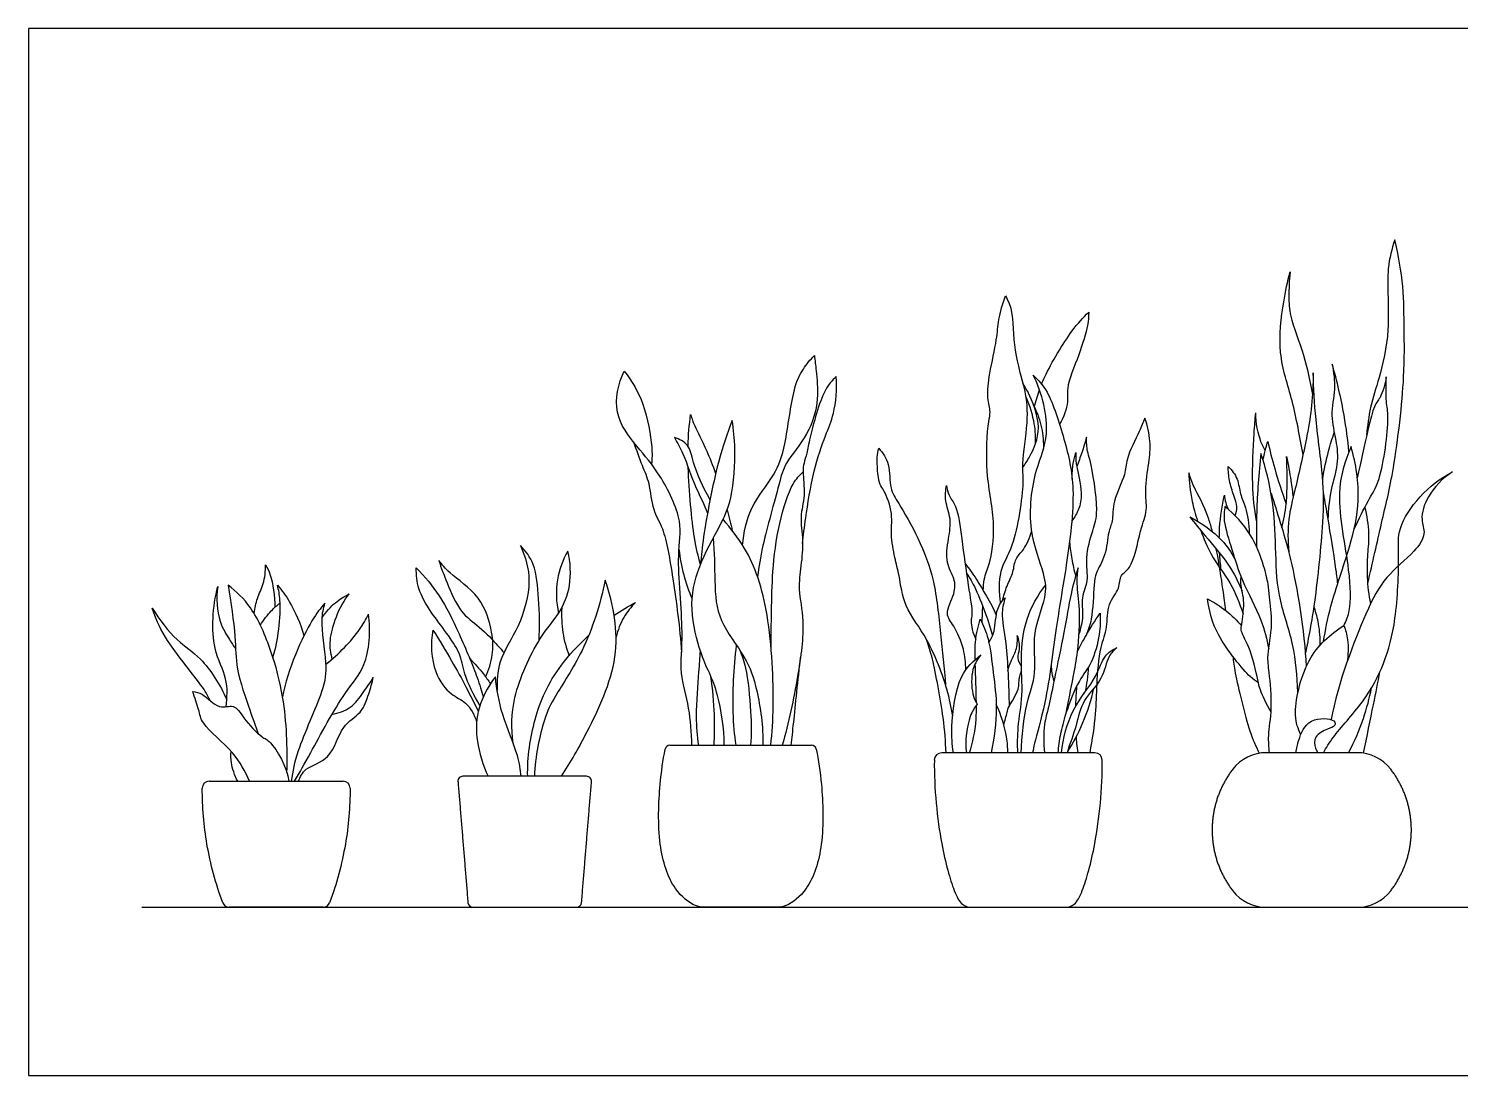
# Model space of a CAD drawing. Header units: millimetres. Extents: x 0.2 to 27.9, y 0.2 to 5.6.
# Drawn here: x 16.639 to 19.349, y 2.713 to 4.694 of the extents above; entities that cross this region are included whole.
import ezdxf

# ---------------------------------------------------------------- set-up
doc = ezdxf.new("R2010")
doc.units = ezdxf.units.MM
for name, color, linetype, true_color in [('AG-DIAGRAM', 7, 'Continuous', 0xfecc66), ('AG-PLANTS', 7, 'Continuous', 0x66ccff), ('X-VPRT', 6, 'Continuous', 0xff00ff)]:
    doc.layers.add(name, color=color, linetype=linetype, true_color=true_color)

msp = doc.modelspace()

# ---------------------------------------------------------------- linework, layer by layer
at = {"layer": 'AG-DIAGRAM'}
msp.add_line((16.8529, 3.0313), (20.1337, 3.0313), dxfattribs=at)
at = {"layer": 'AG-PLANTS'}
for centre, radius, start, end in [((17.8526, 3.3289), 0.00902, 90, 168.5897), ((18.1208, 3.3289), 0.00902, 11.4103, 90), ((18.367, 3.3097), 0.014, 90, 179.2522), ((18.6569, 3.3097), 0.014, 0.7478, 90), ((18.9816, 3.2436), 0.0803, 90, 142.4563), ((19.1534, 3.2436), 0.0803, 37.5437, 90), ((16.9804, 3.2567), 0.0131, 90, 179.9851), ((17.234, 3.2567), 0.0131, 0.0149, 90), ((17.4608, 3.2698), 0.00949, 90, 184.6859), ((17.6946, 3.2698), 0.00949, 355.3141, 90), ((18.9816, 3.1115), 0.0803, 217.5437, 270), ((19.1534, 3.1115), 0.0803, 270, 322.4563), ((17.0184, 3.0444), 0.0131, 200.2235, 270), ((17.1961, 3.0444), 0.0131, 270, 339.7765), ((17.4796, 3.0408), 0.00949, 184.6859, 270), ((17.6758, 3.0408), 0.00949, 270, 355.3141)]:
    msp.add_arc(centre, radius, start, end, dxfattribs=at)
for points, knots in [([(19.2245, 4.2945), (19.2193, 4.2766), (19.207, 4.2399), (19.2177, 4.1235), (19.1964, 4.0356), (19.1775, 3.9788), (19.1729, 3.9425), (19.1714, 3.9248)], [0, 0, 0, 0, 0.428812, 1.043072, 1.593765, 2.031834, 2.449937, 2.449937, 2.449937, 2.449937]), ([(19.1738, 3.6452), (19.1827, 3.6828), (19.1997, 3.7612), (19.2248, 3.8607), (19.2444, 4.0346), (19.2422, 4.1235), (19.2422, 4.2068), (19.2317, 4.2655), (19.2245, 4.2945)], [0, 0, 0, 0, 0.616659, 1.211095, 1.963192, 2.509891, 3.02308, 3.565349, 3.565349, 3.565349, 3.565349]), ([(19.051, 3.8882), (19.0447, 3.9221), (19.0333, 3.9905), (19.0012, 4.078), (19.0133, 4.1768), (19.0215, 4.215), (19.0267, 4.2338)], [0, 0, 0, 0, 0.58262, 1.138221, 1.69839, 2.136637, 2.136637, 2.136637, 2.136637]), ([(19.0267, 4.2338), (19.0247, 4.2185), (19.024, 4.1864), (19.025, 4.1494), (19.0549, 4.0749), (19.0642, 4.0271), (19.0689, 4.0021)], [0, 0, 0, 0, 0.390349, 0.739796, 1.244136, 1.744922, 1.744922, 1.744922, 1.744922]), ([(18.4456, 3.6311), (18.4461, 3.6384), (18.4481, 3.6608), (18.4592, 3.6799), (18.4711, 3.7606), (18.4482, 3.8491), (18.4541, 3.9488), (18.4605, 3.9679), (18.452, 3.9977), (18.4571, 4.0423), (18.472, 4.1056), (18.4736, 4.1429), (18.4825, 4.1739), (18.4878, 4.1885)], [0.579766, 0.579766, 0.579766, 0.579766, 0.733137, 1.070215, 1.586255, 2.188734, 2.772251, 3.033078, 3.346581, 3.755378, 4.237475, 4.608831, 5.018108, 5.018108, 5.018108, 5.018108]), ([(18.4878, 4.1885), (18.4921, 4.1797), (18.503, 4.1612), (18.5017, 4.0827), (18.5264, 4.0108), (18.5312, 3.9508), (18.5168, 3.8695), (18.5243, 3.8373), (18.5058, 3.7119), (18.4738, 3.6711), (18.4748, 3.6262), (18.4784, 3.6065)], [0, 0, 0, 0, 0.325852, 0.848281, 1.374517, 1.848016, 2.373159, 2.738635, 3.394666, 3.837536, 4.302581, 4.302581, 4.302581, 4.302581]), ([(18.5561, 4.0215), (18.5579, 4.0258), (18.5712, 4.0564), (18.6122, 4.124), (18.6341, 4.1465), (18.6454, 4.158)], [0.362626, 0.362626, 0.362626, 0.362626, 0.465921, 1.067776, 1.484537, 1.484537, 1.484537, 1.484537]), ([(18.6454, 4.158), (18.6451, 4.1496), (18.6443, 4.1314), (18.6278, 4.0769), (18.6011, 4.0144), (18.6086, 3.9884), (18.5978, 3.9586), (18.5901, 3.9459)], [0, 0, 0, 0, 0.301913, 0.759771, 1.248688, 1.554242, 1.954124, 1.954124, 1.954124, 1.954124]), ([(17.99, 3.7169), (17.9924, 3.7407), (18.0016, 3.7885), (18.0527, 3.8496), (18.0728, 3.906), (18.084, 4.011), (18.1032, 4.0494), (18.1181, 4.0679), (18.126, 4.0755)], [0, 0, 0, 0, 0.528333, 1.069891, 1.563057, 2.1974, 2.605874, 2.963341, 2.963341, 2.963341, 2.963341]), ([(18.126, 4.0755), (18.1273, 4.0659), (18.1293, 4.0459), (18.1352, 3.9915), (18.1168, 3.9258), (18.0689, 3.8722), (18.0595, 3.8315), (18.026, 3.7135), (18.0212, 3.677), (18.0183, 3.6574)], [0, 0, 0, 0, 0.33671, 0.790226, 1.30931, 1.820106, 2.233571, 2.911566, 3.392544, 3.392544, 3.392544, 3.392544]), ([(17.8941, 3.3379), (17.8933, 3.3614), (17.8909, 3.4084), (17.8693, 3.4767), (17.8804, 3.5512), (17.8633, 3.6982), (17.8795, 3.7603), (17.8352, 3.8515), (17.7908, 3.9021), (17.7414, 3.9657), (17.7547, 4.0224), (17.766, 4.046)], [0, 0, 0, 0, 0.524058, 1.036657, 1.586705, 2.335572, 2.840904, 3.441997, 3.968244, 4.504798, 5.05778, 5.05778, 5.05778, 5.05778]), ([(17.766, 4.046), (17.7806, 4.027), (17.8055, 3.9878), (17.82, 3.9033), (17.8186, 3.8808), (17.8179, 3.8697)], [0, 0, 0, 0, 0.528729, 1.093354, 1.453661, 1.453661, 1.453661, 1.453661]), ([(18.5174, 3.3237), (18.5188, 3.355), (18.5247, 3.4179), (18.549, 3.4738), (18.5359, 3.5505), (18.5669, 3.6168), (18.5626, 3.6651), (18.5274, 3.746), (18.5418, 3.8611), (18.5754, 3.9246), (18.5577, 4.0051), (18.5401, 4.0386)], [0, 0, 0, 0, 0.581356, 1.046097, 1.564168, 2.0657, 2.470282, 3.027974, 3.663588, 4.17127, 4.81079, 4.81079, 4.81079, 4.81079]), ([(18.5401, 4.0386), (18.55, 4.0287), (18.5713, 4.0081), (18.6007, 3.9131), (18.6226, 3.8232), (18.6034, 3.6761), (18.5836, 3.5664), (18.5669, 3.4243), (18.5424, 3.344), (18.5403, 3.3298), (18.5392, 3.3237)], [0, 0, 0, 0, 0.388446, 0.970174, 1.56125, 2.277572, 2.927469, 3.652636, 4.186966, 4.446283, 4.446283, 4.446283, 4.446283]), ([(19.0703, 4.043), (19.0703, 4.0223), (19.0678, 3.9792), (19.0595, 3.9251), (19.0367, 3.8231), (19.022, 3.7678), (19.022, 3.7245), (19.024, 3.704)], [0, 0, 0, 0, 0.4511, 0.884738, 1.464924, 1.907973, 2.357541, 2.357541, 2.357541, 2.357541]), ([(19.0556, 3.5102), (19.0625, 3.5428), (19.0747, 3.6057), (19.0903, 3.7612), (19.0904, 3.8439), (19.0737, 3.9555), (19.0714, 4.0134), (19.0703, 4.043)], [0, 0, 0, 0, 0.572385, 1.278006, 1.812547, 2.408896, 2.948739, 2.948739, 2.948739, 2.948739]), ([(19.1062, 4.0595), (19.109, 4.0439), (19.1137, 4.0121), (19.1015, 3.9623), (19.1145, 3.9154), (19.1185, 3.8692), (19.1022, 3.8213), (19.099, 3.7843), (19.0979, 3.7657)], [0, 0, 0, 0, 0.395275, 0.800379, 1.196343, 1.581869, 1.986118, 2.414396, 2.414396, 2.414396, 2.414396]), ([(19.1379, 3.8934), (19.1358, 3.9166), (19.13, 3.9629), (19.1155, 4.0277), (19.1062, 4.0595)], [0, 0, 0, 0, 0.479053, 1.050146, 1.050146, 1.050146, 1.050146]), ([(18.1674, 4.0358), (18.1596, 4.0276), (18.1422, 4.0132), (18.1171, 3.921), (18.1125, 3.8926), (18.1059, 3.8714), (18.1034, 3.8555), (18.1097, 3.8093), (18.0974, 3.7706), (18.106, 3.7262), (18.1008, 3.6773), (18.0944, 3.6315), (18.1092, 3.5701), (18.0951, 3.4654), (18.0777, 3.3806), (18.065, 3.3379)], [0, 0, 0, 0, 0.363663, 0.962866, 1.311181, 1.586395, 1.836662, 2.253846, 2.654549, 3.067224, 3.503211, 3.921894, 4.406252, 5.044178, 5.765166, 5.765166, 5.765166, 5.765166]), ([(18.1038, 3.7198), (18.1054, 3.7361), (18.1093, 3.7688), (18.1233, 3.8573), (18.1461, 3.9238), (18.165, 3.9651), (18.1692, 4.0127), (18.1674, 4.0358)], [0, 0, 0, 0, 0.437207, 1.027525, 1.550731, 1.969071, 2.489214, 2.489214, 2.489214, 2.489214]), ([(18.5198, 3.8629), (18.5251, 3.8698), (18.5347, 3.8849), (18.5603, 3.939), (18.532, 4.0049), (18.5246, 4.0168), (18.5208, 4.0226)], [0, 0, 0, 0, 0.305792, 0.759153, 1.252031, 1.526012, 1.526012, 1.526012, 1.526012]), ([(19.148, 3.7479), (19.1568, 3.7653), (19.1737, 3.8032), (19.1999, 3.8376), (19.2154, 3.9588), (19.2076, 3.9864), (19.2081, 4.0196), (19.2087, 4.035)], [0, 0, 0, 0, 0.438004, 0.831844, 1.447906, 1.771188, 2.160123, 2.160123, 2.160123, 2.160123]), ([(19.2087, 4.035), (19.2067, 4.0217), (19.198, 3.9938), (19.1828, 3.9813), (19.1634, 3.8858), (19.157, 3.8596), (19.1537, 3.8444)], [0, 0, 0, 0, 0.363866, 0.624268, 1.17244, 1.56319, 1.56319, 1.56319, 1.56319]), ([(18.5261, 3.9976), (18.5336, 3.9814), (18.5437, 3.9468), (18.5444, 3.9195), (18.5436, 3.9061)], [0, 0, 0, 0, 0.438362, 0.8198021, 0.8198021, 0.8198021, 0.8198021]), ([(17.8917, 3.9637), (17.8941, 3.9565), (17.8994, 3.94), (17.9174, 3.9086), (17.9335, 3.8679), (17.9391, 3.8521)], [0, 0, 0, 0, 0.297443, 0.751262, 1.001768, 1.001768, 1.001768, 1.001768]), ([(18.5424, 3.9779), (18.5486, 3.9656), (18.558, 3.9393), (18.56, 3.9112), (18.5593, 3.8973)], [0, 0, 0, 0, 0.3855095, 0.7729718, 0.7729718, 0.7729718, 0.7729718]), ([(18.7516, 3.9571), (18.748, 3.9487), (18.7419, 3.9324), (18.7145, 3.8795), (18.7167, 3.8503), (18.6898, 3.8014), (18.692, 3.7622), (18.6812, 3.741), (18.6792, 3.6971), (18.6576, 3.6642), (18.6551, 3.6416), (18.6524, 3.5749), (18.6442, 3.5558), (18.6402, 3.5456)], [0, 0, 0, 0, 0.314237, 0.764441, 1.095314, 1.533024, 1.902534, 2.189382, 2.583077, 2.949173, 3.240831, 3.721476, 4.065148, 4.065148, 4.065148, 4.065148]), ([(18.6478, 3.3237), (18.6525, 3.348), (18.6597, 3.3981), (18.6602, 3.4514), (18.6661, 3.5237), (18.6818, 3.5598), (18.6795, 3.6062), (18.7051, 3.6329), (18.7037, 3.6621), (18.7289, 3.6717), (18.742, 3.7454), (18.7575, 3.7819), (18.7506, 3.8215), (18.7598, 3.8722), (18.7634, 3.913), (18.7567, 3.9431), (18.7516, 3.9571)], [0, 0, 0, 0, 0.517191, 0.965916, 1.467609, 1.847952, 2.241815, 2.59742, 2.893358, 3.173398, 3.68007, 4.065754, 4.434779, 4.863722, 5.250129, 5.650884, 5.650884, 5.650884, 5.650884]), ([(18.9628, 3.7625), (18.9592, 3.7858), (18.9533, 3.8302), (18.9582, 3.9275), (18.9602, 3.954), (18.9614, 3.9674)], [0, 0, 0, 0, 0.482234, 1.03817, 1.40205, 1.40205, 1.40205, 1.40205]), ([(18.9796, 3.8957), (18.9765, 3.9011), (18.9699, 3.9119), (18.9611, 3.9488), (18.9614, 3.9674)], [0, 0, 0, 0, 0.247825, 0.6756644, 0.6756644, 0.6756644, 0.6756644]), ([(17.9272, 3.4753), (17.9209, 3.488), (17.9092, 3.5144), (17.8878, 3.5971), (17.9043, 3.6766), (17.9467, 3.7514), (17.9721, 3.8039), (17.9773, 3.8998), (17.9733, 3.9348), (17.9705, 3.9527)], [0, 0, 0, 0, 0.407502, 0.97193, 1.538647, 2.106616, 2.590106, 3.188382, 3.648056, 3.648056, 3.648056, 3.648056]), ([(17.9705, 3.9527), (17.9606, 3.9267), (17.9423, 3.8782), (17.9147, 3.7318), (17.912, 3.6978), (17.9105, 3.6802)], [0, 0, 0, 0, 0.569783, 1.31619, 1.770004, 1.770004, 1.770004, 1.770004]), ([(17.7836, 3.9121), (17.789, 3.8975), (17.7992, 3.8674), (17.8147, 3.8348), (17.8185, 3.7822), (17.8431, 3.7475), (17.8592, 3.6482), (17.8715, 3.5604), (17.8745, 3.5137)], [0, 0, 0, 0, 0.426795, 0.806008, 1.243791, 1.642685, 2.254675, 2.993505, 2.993505, 2.993505, 2.993505]), ([(17.861, 3.9202), (17.8668, 3.9101), (17.879, 3.8898), (17.899, 3.8274), (17.9176, 3.794), (17.9238, 3.7772)], [0, 0, 0, 0, 0.368885, 0.887883, 1.278774, 1.278774, 1.278774, 1.278774]), ([(17.9286, 3.8026), (17.9145, 3.8269), (17.8948, 3.8728), (17.8909, 3.9073), (17.8702, 3.9176), (17.861, 3.9202)], [2.789662, 2.789662, 2.789662, 2.789662, 3.292334, 3.658846, 3.993652, 3.993652, 3.993652, 3.993652]), ([(18.6411, 3.9212), (18.6384, 3.9112), (18.6325, 3.8915), (18.6261, 3.8743), (18.6227, 3.8658)], [0, 0, 0, 0, 0.3331939, 0.6474734, 0.6474734, 0.6474734, 0.6474734]), ([(18.6269, 3.5476), (18.6306, 3.5591), (18.6368, 3.5828), (18.6303, 3.6175), (18.6467, 3.6498), (18.6376, 3.6929), (18.6532, 3.7462), (18.6657, 3.7804), (18.6491, 3.8779), (18.6426, 3.8929), (18.6409, 3.9123), (18.6411, 3.9212)], [0, 0, 0, 0, 0.360986, 0.7101, 1.058053, 1.452517, 1.885897, 2.268616, 2.848996, 3.107556, 3.416037, 3.416037, 3.416037, 3.416037]), ([(18.9751, 3.8784), (18.977, 3.8858), (18.9808, 3.9006), (18.9831, 3.9089), (18.9843, 3.913)], [0, 0, 0, 0, 0.2745406, 0.4802793, 0.4802793, 0.4802793, 0.4802793]), ([(18.9843, 3.913), (18.9882, 3.8958), (18.9968, 3.8614), (19.0111, 3.8167), (19.0192, 3.7947)], [0, 0, 0, 0, 0.4175152, 0.8977001, 0.8977001, 0.8977001, 0.8977001]), ([(19.0882, 3.8418), (19.091, 3.8595), (19.0986, 3.8945), (19.1061, 3.9181), (19.1102, 3.9298)], [0, 0, 0, 0, 0.4195338, 0.7685341, 0.7685341, 0.7685341, 0.7685341]), ([(19.0897, 3.5343), (19.0937, 3.5568), (19.1014, 3.6016), (19.1413, 3.7152), (19.1609, 3.8), (19.1517, 3.8708), (19.1419, 3.9035)], [0, 0, 0, 0, 0.474486, 1.095753, 1.638496, 2.218104, 2.218104, 2.218104, 2.218104]), ([(19.1419, 3.9035), (19.1307, 3.8749), (19.1086, 3.8155), (19.1403, 3.6738), (19.1415, 3.5949), (19.1324, 3.5739), (19.1283, 3.5648)], [0, 0, 0, 0, 0.549727, 1.239323, 1.741316, 2.05571, 2.05571, 2.05571, 2.05571]), ([(18.3878, 3.3933), (18.3851, 3.4105), (18.3786, 3.4447), (18.3431, 3.5405), (18.2953, 3.5973), (18.2873, 3.6585), (18.278, 3.6928), (18.2695, 3.7382), (18.2759, 3.7809), (18.2563, 3.8243), (18.2471, 3.8333), (18.2434, 3.884), (18.2465, 3.8943), (18.2479, 3.9002)], [0, 0, 0, 0, 0.433388, 1.033152, 1.55645, 2.011337, 2.37133, 2.77028, 3.173725, 3.567833, 3.792454, 4.20381, 4.458788, 4.458788, 4.458788, 4.458788]), ([(18.2479, 3.9002), (18.2555, 3.891), (18.2703, 3.8711), (18.2674, 3.8229), (18.2871, 3.7952), (18.3249, 3.7278), (18.3551, 3.6505), (18.3644, 3.5484), (18.3718, 3.4843), (18.3744, 3.4517)], [0, 0, 0, 0, 0.358689, 0.757906, 1.103521, 1.622117, 2.176004, 2.779237, 3.373094, 3.373094, 3.373094, 3.373094]), ([(18.6212, 3.892), (18.6206, 3.8864), (18.621, 3.874), (18.6226, 3.866), (18.6341, 3.8141), (18.6277, 3.7852), (18.6186, 3.7694), (18.6133, 3.7629)], [0, 0, 0, 0, 0.248344, 0.430594, 0.857559, 1.194036, 1.494793, 1.494793, 1.494793, 1.494793]), ([(18.6142, 3.8416), (18.6137, 3.8515), (18.6152, 3.8715), (18.6189, 3.8853), (18.6212, 3.892)], [0, 0, 0, 0, 0.3275848, 0.6046264, 0.6046264, 0.6046264, 0.6046264]), ([(18.9714, 3.8901), (18.9672, 3.8538), (18.9624, 3.7808), (18.9625, 3.736), (18.9629, 3.7135)], [0, 0, 0, 0, 0.599611, 1.069433, 1.069433, 1.069433, 1.069433]), ([(19.0414, 3.4382), (19.0401, 3.4686), (19.0357, 3.5295), (19.0008, 3.6215), (18.9998, 3.712), (18.9951, 3.8054), (18.9805, 3.8624), (18.9714, 3.8901)], [0, 0, 0, 0, 0.547053, 1.110278, 1.654561, 2.206848, 2.74303, 2.74303, 2.74303, 2.74303]), ([(19.0109, 3.7498), (19.0147, 3.7645), (19.0206, 3.7943), (19.0211, 3.8427), (19.0206, 3.8704), (19.0199, 3.8842)], [0, 0, 0, 0, 0.387131, 0.783669, 1.153218, 1.153218, 1.153218, 1.153218]), ([(19.0199, 3.8842), (19.023, 3.8693), (19.0282, 3.8393), (19.031, 3.8177), (19.0322, 3.8069)], [0, 0, 0, 0, 0.3871376, 0.7144101, 0.7144101, 0.7144101, 0.7144101]), ([(17.9105, 3.6802), (17.906, 3.697), (17.897, 3.7255), (17.8888, 3.8197), (17.8872, 3.8638)], [0, 0, 0, 0, 0.450425, 1.107607, 1.107607, 1.107607, 1.107607]), ([(18.0441, 3.5219), (18.0441, 3.5451), (18.0448, 3.5923), (18.0464, 3.668), (18.0568, 3.7555), (18.0821, 3.8334), (18.0977, 3.8487), (18.1046, 3.8558)], [0, 0, 0, 0, 0.521043, 1.062041, 1.659681, 2.212773, 2.554332, 2.554332, 2.554332, 2.554332]), ([(18.8796, 3.7421), (18.8774, 3.7505), (18.8664, 3.7892), (18.8442, 3.824), (18.8379, 3.8448), (18.8347, 3.8539)], [0.9112407, 0.9112407, 0.9112407, 0.9112407, 1.033707, 1.5026542, 1.8108538, 1.8108538, 1.8108538, 1.8108538]), ([(18.8347, 3.8539), (18.8355, 3.8356), (18.8371, 3.8125), (18.8472, 3.7754), (18.8514, 3.7622)], [0, 0, 0, 0, 0.4249453, 0.6480494, 0.6480494, 0.6480494, 0.6480494]), ([(18.9224, 3.7726), (18.9244, 3.7779), (18.9274, 3.7899), (18.9198, 3.8109), (18.9108, 3.839), (18.9095, 3.8568), (18.9094, 3.8657)], [0, 0, 0, 0, 0.237019, 0.50456, 0.81638, 1.11319, 1.11319, 1.11319, 1.11319]), ([(18.9094, 3.8657), (18.9163, 3.8588), (18.9289, 3.8428), (18.9311, 3.8126), (18.9441, 3.7881), (18.9487, 3.7558), (18.949, 3.7396)], [0, 0, 0, 0, 0.310771, 0.617157, 0.918573, 1.317704, 1.317704, 1.317704, 1.317704]), ([(19.0897, 3.3238), (19.0954, 3.3336), (19.1081, 3.3565), (19.1681, 3.42), (19.2063, 3.4923), (19.2288, 3.576), (19.2334, 3.6949), (19.2288, 3.7485), (19.2706, 3.8123), (19.3109, 3.8432), (19.3337, 3.8552)], [0.030078, 0.030078, 0.030078, 0.030078, 0.353555, 0.887147, 1.406891, 1.945793, 2.56581, 2.983104, 3.463334, 3.967084, 3.967084, 3.967084, 3.967084]), ([(19.3337, 3.8552), (19.3152, 3.8438), (19.2854, 3.8117), (19.2719, 3.7664), (19.2854, 3.7376), (19.2612, 3.7015), (19.203, 3.6557), (19.1673, 3.5849), (19.1166, 3.4554), (19.1043, 3.3865)], [0, 0, 0, 0, 0.462729, 0.8436, 1.143043, 1.498921, 1.981508, 2.494993, 3.324824, 3.324824, 3.324824, 3.324824]), ([(18.4126, 3.4811), (18.4126, 3.494), (18.4103, 3.5193), (18.3922, 3.5639), (18.3708, 3.5861), (18.3931, 3.6248), (18.3927, 3.6537), (18.3732, 3.6837), (18.3797, 3.7292), (18.3864, 3.7664), (18.372, 3.8004), (18.3746, 3.8203), (18.3763, 3.8299)], [0, 0, 0, 0, 0.373388, 0.785702, 1.096888, 1.473013, 1.791032, 2.137498, 2.538631, 2.908138, 3.262827, 3.586097, 3.586097, 3.586097, 3.586097]), ([(18.3763, 3.8299), (18.3772, 3.8235), (18.3797, 3.8096), (18.3974, 3.7901), (18.4054, 3.7254), (18.4161, 3.6454), (18.4265, 3.5863), (18.4208, 3.574), (18.4259, 3.5494), (18.4314, 3.539)], [0, 0, 0, 0, 0.263927, 0.558074, 1.033395, 1.598002, 2.042942, 2.259654, 2.615351, 2.615351, 2.615351, 2.615351]), ([(18.8925, 3.7305), (18.8926, 3.7369), (18.8936, 3.7661), (18.8976, 3.791), (18.9023, 3.8114)], [0.3856312, 0.3856312, 0.3856312, 0.3856312, 0.5107026, 0.9645001, 0.9645001, 0.9645001, 0.9645001]), ([(18.9023, 3.8114), (18.9026, 3.8066), (18.9042, 3.7971), (18.9075, 3.7887), (18.9095, 3.7847)], [0, 0, 0, 0, 0.2172339, 0.4272455, 0.4272455, 0.4272455, 0.4272455]), ([(18.9904, 3.8152), (18.9965, 3.7967), (19.0085, 3.7565), (19.031, 3.6876), (19.0537, 3.5549), (19.0571, 3.4868)], [0, 0, 0, 0, 0.437354, 0.926687, 1.746139, 1.746139, 1.746139, 1.746139]), ([(19.0896, 3.8139), (19.0924, 3.7979), (19.0975, 3.7681), (19.1126, 3.6757), (19.1151, 3.6542), (19.1164, 3.643)], [0, 0, 0, 0, 0.400626, 0.94476, 1.278238, 1.278238, 1.278238, 1.278238]), ([(18.8365, 3.7702), (18.8591, 3.7596), (18.8994, 3.728), (18.9147, 3.7038), (18.9216, 3.6915)], [0, 0, 0, 0, 0.4958316, 0.8685784, 0.8685784, 0.8685784, 0.8685784]), ([(18.8365, 3.7702), (18.8464, 3.7582), (18.8655, 3.734), (18.913, 3.6801), (18.9284, 3.6471), (18.9355, 3.6301)], [0, 0, 0, 0, 0.391662, 0.871911, 1.297692, 1.297692, 1.297692, 1.297692]), ([(18.9032, 3.7899), (18.9019, 3.7809), (18.8991, 3.762), (18.9177, 3.7057), (18.9335, 3.6504), (18.9744, 3.5756), (18.9822, 3.5391), (18.9861, 3.5207)], [0, 0, 0, 0, 0.299247, 0.728729, 1.176968, 1.698841, 2.128831, 2.128831, 2.128831, 2.128831]), ([(18.9874, 3.3238), (18.9864, 3.3347), (18.9844, 3.3576), (18.9937, 3.4078), (18.9873, 3.476), (18.9822, 3.5087), (18.9955, 3.5673), (18.9867, 3.6176), (18.9857, 3.6434), (18.9766, 3.6794), (18.9544, 3.7399), (18.9218, 3.7749), (18.9032, 3.7899)], [0, 0, 0, 0, 0.327169, 0.74047, 1.210479, 1.543661, 1.982609, 2.391469, 2.676905, 3.01778, 3.47632, 3.961646, 3.961646, 3.961646, 3.961646]), ([(19.1791, 3.6061), (19.1759, 3.6226), (19.1719, 3.6556), (19.1734, 3.6998), (19.1776, 3.739), (19.1724, 3.7727), (19.1681, 3.789)], [0, 0, 0, 0, 0.406281, 0.784826, 1.144189, 1.551269, 1.551269, 1.551269, 1.551269]), ([(18.0435, 3.3379), (18.046, 3.363), (18.0503, 3.4137), (18.0439, 3.5869), (18.0053, 3.7032), (17.9672, 3.7478), (17.9533, 3.766)], [0, 0, 0, 0, 0.542345, 1.358243, 2.078075, 2.516885, 2.516885, 2.516885, 2.516885]), ([(18.482, 3.6112), (18.4845, 3.6207), (18.4895, 3.6395), (18.5037, 3.6654), (18.505, 3.6919), (18.5239, 3.7075), (18.5338, 3.7313), (18.5375, 3.7436)], [0, 0, 0, 0, 0.324673, 0.649977, 0.946976, 1.234816, 1.606107, 1.606107, 1.606107, 1.606107]), ([(18.8574, 3.7447), (18.863, 3.7291), (18.881, 3.6867), (18.9152, 3.6486), (18.9309, 3.6067), (18.9374, 3.5865)], [0.74678, 0.74678, 0.74678, 0.74678, 1.010196, 1.477811, 1.934497, 1.934497, 1.934497, 1.934497]), ([(17.5697, 3.7158), (17.5792, 3.6947), (17.5931, 3.648), (17.5695, 3.5626), (17.5258, 3.4987), (17.5251, 3.4595), (17.5258, 3.4413)], [0, 0, 0, 0, 0.471604, 0.997719, 1.492059, 1.910746, 1.910746, 1.910746, 1.910746]), ([(17.6048, 3.5361), (17.6066, 3.5624), (17.6046, 3.6134), (17.599, 3.681), (17.5795, 3.7053), (17.5697, 3.7158)], [0, 0, 0, 0, 0.503194, 0.961504, 1.333151, 1.333151, 1.333151, 1.333151]), ([(17.9342, 3.7295), (17.9369, 3.7035), (17.937, 3.6409), (17.9417, 3.5729), (17.9977, 3.5063), (18.0192, 3.4416), (18.0295, 3.3724), (18.0284, 3.3379)], [1.599931, 1.599931, 1.599931, 1.599931, 2.065562, 2.611961, 3.172155, 3.690028, 4.324597, 4.324597, 4.324597, 4.324597]), ([(18.6089, 3.7224), (18.6099, 3.7118), (18.6127, 3.6908), (18.6176, 3.6691), (18.6206, 3.6584)], [0, 0, 0, 0, 0.3378954, 0.683965, 0.683965, 0.683965, 0.683965]), ([(17.4151, 3.6877), (17.4196, 3.6733), (17.4302, 3.6459), (17.4549, 3.5877), (17.4912, 3.5644), (17.5266, 3.5272), (17.5346, 3.5177), (17.5385, 3.5129)], [0, 0, 0, 0, 0.381276, 0.819723, 1.199328, 1.595822, 1.83866, 1.83866, 1.83866, 1.83866]), ([(17.5036, 3.4675), (17.5099, 3.4805), (17.5187, 3.5096), (17.5172, 3.5528), (17.4974, 3.6215), (17.4346, 3.6619), (17.4219, 3.6797), (17.4151, 3.6877)], [0, 0, 0, 0, 0.372624, 0.743303, 1.214686, 1.692996, 2.011474, 2.011474, 2.011474, 2.011474]), ([(17.5558, 3.3418), (17.5527, 3.3705), (17.5509, 3.4282), (17.602, 3.5409), (17.6455, 3.5873), (17.6665, 3.64), (17.6646, 3.6844), (17.6592, 3.7053)], [0, 0, 0, 0, 0.527011, 1.146512, 1.598175, 2.01175, 2.46753, 2.46753, 2.46753, 2.46753]), ([(17.6592, 3.7053), (17.6498, 3.6886), (17.6357, 3.652), (17.6371, 3.6084), (17.6416, 3.5876)], [0, 0, 0, 0, 0.4286972, 0.8802931, 0.8802931, 0.8802931, 0.8802931]), ([(17.8697, 3.709), (17.8715, 3.6927), (17.8776, 3.6602), (17.8883, 3.6297), (17.8947, 3.6149)], [0, 0, 0, 0, 0.4378159, 0.8712505, 0.8712505, 0.8712505, 0.8712505]), ([(18.9049, 3.5927), (18.9033, 3.6065), (18.9005, 3.6259), (18.8925, 3.6812), (18.8869, 3.7094)], [0, 0, 0, 0, 0.3691047, 0.758354, 0.758354, 0.758354, 0.758354]), ([(17.0654, 3.5876), (17.0668, 3.5972), (17.0705, 3.6167), (17.0847, 3.6434), (17.0872, 3.6676), (17.0872, 3.6795)], [0, 0, 0, 0, 0.3086763, 0.6225837, 0.9654161, 0.9654161, 0.9654161, 0.9654161]), ([(17.0872, 3.6795), (17.0905, 3.6733), (17.0976, 3.6609), (17.1057, 3.6193), (17.1044, 3.5987)], [0, 0, 0, 0, 0.2634913, 0.7149513, 0.7149513, 0.7149513, 0.7149513]), ([(17.493, 3.413), (17.4816, 3.432), (17.4606, 3.4735), (17.459, 3.5151), (17.3999, 3.5877), (17.3751, 3.632), (17.3722, 3.6604), (17.3725, 3.6735)], [0, 0, 0, 0, 0.461916, 0.829035, 1.366489, 1.776339, 2.1306, 2.1306, 2.1306, 2.1306]), ([(17.3725, 3.6735), (17.3884, 3.6573), (17.4188, 3.6213), (17.4534, 3.5514), (17.4885, 3.4669), (17.4956, 3.4417), (17.4992, 3.4293)], [0, 0, 0, 0, 0.467301, 0.976224, 1.51245, 1.864046, 1.864046, 1.864046, 1.864046]), ([(18.4114, 3.6818), (18.419, 3.6719), (18.4339, 3.652), (18.4597, 3.6077), (18.4704, 3.5845)], [0, 0, 0, 0, 0.3660915, 0.8911388, 0.8911388, 0.8911388, 0.8911388]), ([(18.414, 3.6634), (18.4202, 3.6539), (18.432, 3.6351), (18.4533, 3.5798), (18.46, 3.5572), (18.4632, 3.5454)], [0, 0, 0, 0, 0.349689, 0.804788, 1.168011, 1.168011, 1.168011, 1.168011]), ([(18.6252, 3.6741), (18.6203, 3.6576), (18.6104, 3.6235), (18.5992, 3.551), (18.5803, 3.466), (18.5701, 3.4105), (18.5598, 3.3777), (18.5595, 3.3413), (18.5618, 3.3237)], [0, 0, 0, 0, 0.431132, 0.946639, 1.513799, 1.958015, 2.307603, 2.745294, 2.745294, 2.745294, 2.745294]), ([(18.5875, 3.3237), (18.5885, 3.3355), (18.5913, 3.3603), (18.6036, 3.3982), (18.6159, 3.469), (18.6255, 3.5139), (18.6301, 3.5947), (18.622, 3.6421), (18.6242, 3.664), (18.6252, 3.6741)], [0, 0, 0, 0, 0.357575, 0.741206, 1.241673, 1.663053, 2.197389, 2.615686, 2.947897, 2.947897, 2.947897, 2.947897]), ([(17.0123, 3.4109), (17.0145, 3.4283), (17.0167, 3.4666), (16.9829, 3.5209), (16.9865, 3.601), (16.9968, 3.6385)], [0, 0, 0, 0, 0.415546, 0.865525, 1.484204, 1.484204, 1.484204, 1.484204]), ([(16.9968, 3.6385), (16.9933, 3.6168), (16.9967, 3.5725), (17.0184, 3.5386), (17.0262, 3.5264), (17.0303, 3.5209)], [0, 0, 0, 0, 0.465726, 0.822469, 1.082112, 1.082112, 1.082112, 1.082112]), ([(17.0161, 3.6409), (17.0214, 3.6087), (17.0314, 3.5431), (17.0295, 3.4839), (17.0574, 3.4044), (17.0676, 3.3747), (17.0733, 3.3597)], [0, 0, 0, 0, 0.567426, 1.017171, 1.53085, 1.928663, 1.928663, 1.928663, 1.928663]), ([(17.1275, 3.2862), (17.1285, 3.3101), (17.1278, 3.3584), (17.1213, 3.4307), (17.1001, 3.5152), (17.0633, 3.6008), (17.032, 3.6286), (17.0161, 3.6409)], [0, 0, 0, 0, 0.484752, 0.971026, 1.510191, 2.05804, 2.50271, 2.50271, 2.50271, 2.50271]), ([(17.1011, 3.5041), (17.1062, 3.5217), (17.1136, 3.5561), (17.1159, 3.6125), (17.1119, 3.6316), (17.1098, 3.6409)], [0, 0, 0, 0, 0.42408, 0.848305, 1.154991, 1.154991, 1.154991, 1.154991]), ([(17.1098, 3.6409), (17.1182, 3.6309), (17.1343, 3.6101), (17.1537, 3.5677), (17.1598, 3.5455)], [0, 0, 0, 0, 0.3589957, 0.8352183, 0.8352183, 0.8352183, 0.8352183]), ([(17.73, 3.6504), (17.7207, 3.6046), (17.6935, 3.5188), (17.6345, 3.4313), (17.6129, 3.388), (17.5969, 3.3158), (17.5962, 3.2793)], [0, 0, 0, 0, 0.669518, 1.235492, 1.636775, 2.208658, 2.208658, 2.208658, 2.208658]), ([(17.6473, 3.2793), (17.6651, 3.3061), (17.6986, 3.3665), (17.7647, 3.5043), (17.7461, 3.6044), (17.73, 3.6504)], [0.045635, 0.045635, 0.045635, 0.045635, 0.583091, 1.27685, 1.961282, 1.961282, 1.961282, 1.961282]), ([(18.511, 3.3237), (18.5107, 3.3399), (18.5101, 3.3729), (18.5221, 3.4335), (18.5153, 3.5034), (18.5241, 3.5784), (18.5488, 3.6219), (18.5638, 3.6412)], [0, 0, 0, 0, 0.418026, 0.885265, 1.388986, 1.906487, 2.419324, 2.419324, 2.419324, 2.419324]), ([(18.9904, 3.4012), (18.9819, 3.414), (18.9693, 3.4436), (18.9665, 3.4557), (18.954, 3.5176), (18.933, 3.5529), (18.9344, 3.5635), (18.9399, 3.6022), (18.9379, 3.6209), (18.9328, 3.6401), (18.9333, 3.651), (18.9339, 3.6564)], [0, 0, 0, 0, 0.388994, 0.604394, 1.057213, 1.41987, 1.603493, 1.954608, 2.21456, 2.46237, 2.69329, 2.69329, 2.69329, 2.69329]), ([(17.0774, 3.5651), (17.0831, 3.575), (17.0973, 3.5931), (17.1087, 3.6026), (17.1146, 3.607)], [0, 0, 0, 0, 0.3351306, 0.6037584, 0.6037584, 0.6037584, 0.6037584]), ([(17.1995, 3.6069), (17.1907, 3.5962), (17.1717, 3.5758), (17.1279, 3.4802), (17.1194, 3.4295)], [0, 0, 0, 0, 0.369271, 1.080676, 1.080676, 1.080676, 1.080676]), ([(17.1363, 3.2698), (17.1397, 3.2894), (17.1446, 3.327), (17.1986, 3.4411), (17.2046, 3.4907), (17.19, 3.576), (17.1969, 3.5965), (17.1995, 3.6069)], [0, 0, 0, 0, 0.442596, 1.070539, 1.497741, 2.012412, 2.336856, 2.336856, 2.336856, 2.336856]), ([(17.1943, 3.58), (17.2013, 3.5903), (17.2184, 3.609), (17.2363, 3.6201), (17.2456, 3.6247)], [0, 0, 0, 0, 0.3507226, 0.6704627, 0.6704627, 0.6704627, 0.6704627]), ([(17.2134, 3.5012), (17.2107, 3.513), (17.2041, 3.5374), (17.2255, 3.6005), (17.2456, 3.6247)], [0, 0, 0, 0, 0.3454135, 0.9019527, 0.9019527, 0.9019527, 0.9019527]), ([(17.7876, 3.6081), (17.779, 3.5998), (17.7637, 3.581), (17.7537, 3.5557), (17.7506, 3.5427)], [0, 0, 0, 0, 0.3386117, 0.6970863, 0.6970863, 0.6970863, 0.6970863]), ([(18.4564, 3.5321), (18.4602, 3.5392), (18.4688, 3.5529), (18.4692, 3.5975), (18.4815, 3.6108), (18.4872, 3.6172)], [0, 0, 0, 0, 0.2942, 0.682685, 0.9876616, 0.9876616, 0.9876616, 0.9876616]), ([(18.4872, 3.6172), (18.4845, 3.6081), (18.4784, 3.5877), (18.491, 3.5272), (18.4939, 3.4511), (18.4946, 3.4115)], [0, 0, 0, 0, 0.319416, 0.781327, 1.435561, 1.435561, 1.435561, 1.435561]), ([(18.9665, 3.4563), (18.9611, 3.46), (18.9491, 3.466), (18.8828, 3.5476), (18.874, 3.5913), (18.8701, 3.615)], [0, 0, 0, 0, 0.252828, 0.820344, 1.306568, 1.306568, 1.306568, 1.306568]), ([(18.8701, 3.615), (18.8825, 3.6087), (18.9062, 3.5936), (18.9258, 3.5743), (18.9345, 3.5638)], [0, 0, 0, 0, 0.3701807, 0.73668, 0.73668, 0.73668, 0.73668]), ([(16.8727, 3.5973), (16.8861, 3.5759), (16.9176, 3.534), (16.9675, 3.5051), (17.0017, 3.452), (17.0137, 3.424)], [0, 0, 0, 0, 0.498293, 0.934213, 1.481442, 1.481442, 1.481442, 1.481442]), ([(16.9823, 3.4224), (16.9785, 3.4294), (16.9734, 3.4441), (16.8901, 3.5439), (16.8798, 3.5785), (16.8727, 3.5973)], [0, 0, 0, 0, 0.280837, 0.916099, 1.36068, 1.36068, 1.36068, 1.36068]), ([(17.142, 3.2698), (17.1522, 3.2879), (17.1723, 3.3219), (17.2352, 3.4408), (17.2801, 3.4843), (17.2871, 3.5546), (17.2817, 3.5861)], [0, 0, 0, 0, 0.452429, 1.104383, 1.566439, 2.127195, 2.127195, 2.127195, 2.127195]), ([(17.2015, 3.4913), (17.2139, 3.5011), (17.2368, 3.5221), (17.2661, 3.5563), (17.2769, 3.5761), (17.2817, 3.5861)], [0, 0, 0, 0, 0.394262, 0.776192, 1.106832, 1.106832, 1.106832, 1.106832]), ([(17.6479, 3.5982), (17.6469, 3.5826), (17.6482, 3.551), (17.6562, 3.5216), (17.6617, 3.5075)], [0, 0, 0, 0, 0.3877506, 0.7687322, 0.7687322, 0.7687322, 0.7687322]), ([(18.4434, 3.5697), (18.4437, 3.5757), (18.4444, 3.5814), (18.4446, 3.5964), (18.4447, 3.6016)], [0, 0, 0, 0, 0.2554408, 0.3749448, 0.3749448, 0.3749448, 0.3749448]), ([(18.6667, 3.5878), (18.6675, 3.5744), (18.6671, 3.5481), (18.6524, 3.4925), (18.6253, 3.4612), (18.6088, 3.4196), (18.6023, 3.3986)], [0, 0, 0, 0, 0.379525, 0.822849, 1.21229, 1.698682, 1.698682, 1.698682, 1.698682]), ([(18.6241, 3.5156), (18.6292, 3.5258), (18.6398, 3.5458), (18.6573, 3.5741), (18.6667, 3.5878)], [0, 0, 0, 0, 0.3494396, 0.7727014, 0.7727014, 0.7727014, 0.7727014]), ([(19.0718, 3.5989), (19.0753, 3.5887), (19.081, 3.5677), (19.0831, 3.5403), (19.0827, 3.5267)], [0, 0, 0, 0, 0.3261976, 0.6925678, 0.6925678, 0.6925678, 0.6925678]), ([(17.4039, 3.5559), (17.3986, 3.5303), (17.4029, 3.4769), (17.4359, 3.4324), (17.4682, 3.4214), (17.4824, 3.3957), (17.4866, 3.3828)], [0, 0, 0, 0, 0.501604, 0.907475, 1.228056, 1.588767, 1.588767, 1.588767, 1.588767]), ([(17.4039, 3.5559), (17.4162, 3.5368), (17.4396, 3.4982), (17.4669, 3.4482), (17.4825, 3.4173), (17.4899, 3.402)], [0, 0, 0, 0, 0.467552, 0.894914, 1.299009, 1.299009, 1.299009, 1.299009]), ([(18.4304, 3.5002), (18.4302, 3.5122), (18.4304, 3.5477), (18.4362, 3.5621), (18.4399, 3.5769)], [1.024452, 1.024452, 1.024452, 1.024452, 1.2050151, 1.6103889, 1.6103889, 1.6103889, 1.6103889]), ([(18.4399, 3.5769), (18.4459, 3.5647), (18.4575, 3.5393), (18.4645, 3.4729), (18.4737, 3.4081), (18.4669, 3.3512), (18.4605, 3.3237)], [0, 0, 0, 0, 0.382656, 0.865314, 1.357237, 1.909185, 1.909185, 1.909185, 1.909185]), ([(19.0466, 3.3579), (19.0418, 3.3698), (19.0301, 3.3948), (19.0541, 3.507), (19.102, 3.5477), (19.1283, 3.5648)], [0, 0, 0, 0, 0.354773, 0.94372, 1.499173, 1.499173, 1.499173, 1.499173]), ([(19.1283, 3.5648), (19.1316, 3.5561), (19.137, 3.538), (19.1368, 3.5086), (19.134, 3.4945)], [0, 0, 0, 0, 0.3030221, 0.6795271, 0.6795271, 0.6795271, 0.6795271]), ([(17.5833, 3.2793), (17.5826, 3.3154), (17.5935, 3.3902), (17.6288, 3.4728), (17.679, 3.5276), (17.6987, 3.5456)], [0, 0, 0, 0, 0.589268, 1.194906, 1.519706, 1.519706, 1.519706, 1.519706]), ([(17.9778, 3.3379), (17.9751, 3.3587), (17.9704, 3.4004), (17.973, 3.4852), (17.9789, 3.5269)], [0, 0, 0, 0, 0.494279, 1.195688, 1.195688, 1.195688, 1.195688]), ([(18.3754, 3.3237), (18.3742, 3.346), (18.3719, 3.387), (18.3507, 3.5021), (18.3428, 3.5251), (18.339, 3.5371)], [0, 0, 0, 0, 0.490814, 1.12641, 1.493834, 1.493834, 1.493834, 1.493834]), ([(18.4923, 3.4795), (18.4941, 3.4853), (18.4975, 3.4974), (18.5097, 3.5176), (18.5109, 3.5364), (18.5102, 3.5456)], [0, 0, 0, 0, 0.2570449, 0.5455392, 0.8612862, 0.8612862, 0.8612862, 0.8612862]), ([(18.5102, 3.5456), (18.5127, 3.5374), (18.5157, 3.5201), (18.5087, 3.5033), (18.5147, 3.4919), (18.5181, 3.4874)], [0, 0, 0, 0, 0.3044433, 0.5534624, 0.8011256, 0.8011256, 0.8011256, 0.8011256]), ([(17.4736, 3.5021), (17.4826, 3.4932), (17.4994, 3.4738), (17.5084, 3.461), (17.5127, 3.4545)], [0, 0, 0, 0, 0.3502013, 0.6242225, 0.6242225, 0.6242225, 0.6242225]), ([(17.9072, 3.3379), (17.9048, 3.3562), (17.9006, 3.3913), (17.9079, 3.4771), (17.9093, 3.503), (17.9103, 3.5162)], [0, 0, 0, 0, 0.464354, 1.033826, 1.426799, 1.426799, 1.426799, 1.426799]), ([(17.9844, 3.5189), (17.9889, 3.5075), (17.9981, 3.4848), (18.0069, 3.3996), (18.0065, 3.3592), (18.0054, 3.3379)], [0, 0, 0, 0, 0.376879, 0.943935, 1.442841, 1.442841, 1.442841, 1.442841]), ([(18.0823, 3.3379), (18.0838, 3.3525), (18.0868, 3.3817), (18.0954, 3.4632), (18.0997, 3.504)], [0, 0, 0, 0, 0.413807, 1.105112, 1.105112, 1.105112, 1.105112]), ([(18.3892, 3.3237), (18.3869, 3.3401), (18.3839, 3.3717), (18.3963, 3.4723), (18.4268, 3.4975), (18.4414, 3.5093)], [0, 0, 0, 0, 0.42235, 1.007873, 1.457668, 1.457668, 1.457668, 1.457668]), ([(18.4414, 3.5093), (18.4339, 3.4996), (18.4207, 3.479), (18.425, 3.4298), (18.4314, 3.4206), (18.4343, 3.416)], [0, 0, 0, 0, 0.36335, 0.769362, 1.010973, 1.010973, 1.010973, 1.010973]), ([(18.5935, 3.3237), (18.5973, 3.3514), (18.6099, 3.4062), (18.6613, 3.4648), (18.6725, 3.5085), (18.6907, 3.5187), (18.6988, 3.5227)], [0, 0, 0, 0, 0.549479, 1.074702, 1.463358, 1.776249, 1.776249, 1.776249, 1.776249]), ([(18.6988, 3.5227), (18.6932, 3.5177), (18.6802, 3.5071), (18.6733, 3.4607), (18.6322, 3.4254), (18.6227, 3.3746), (18.6099, 3.341), (18.6043, 3.3237)], [0, 0, 0, 0, 0.285124, 0.681534, 1.114836, 1.539345, 1.981476, 1.981476, 1.981476, 1.981476]), ([(18.918, 3.5063), (18.9194, 3.4956), (18.9213, 3.4758), (18.9485, 3.3611), (18.9614, 3.3373), (18.9681, 3.3227)], [0, 0, 0, 0, 0.325735, 0.93373, 1.317131, 1.317131, 1.317131, 1.317131]), ([(17.9554, 3.3379), (17.9555, 3.3696), (17.945, 3.4328), (17.9333, 3.4613), (17.9272, 3.4753)], [0, 0, 0, 0, 0.607679, 1.030128, 1.030128, 1.030128, 1.030128]), ([(18.4847, 3.376), (18.4863, 3.3841), (18.4913, 3.4007), (18.493, 3.4115), (18.5162, 3.4445), (18.5119, 3.4625), (18.5167, 3.4757), (18.5183, 3.4793)], [0, 0, 0, 0, 0.299274, 0.506702, 0.869658, 1.17022, 1.279651, 1.279651, 1.279651, 1.279651]), ([(18.5744, 3.4907), (18.5743, 3.4853), (18.5751, 3.4746), (18.5777, 3.4646), (18.5795, 3.4598)], [0, 0, 0, 0, 0.240465, 0.475835, 0.475835, 0.475835, 0.475835]), ([(18.6393, 3.4399), (18.6407, 3.4469), (18.643, 3.4612), (18.6446, 3.4781), (18.6451, 3.4866)], [0, 0, 0, 0, 0.2786877, 0.5818616, 0.5818616, 0.5818616, 0.5818616]), ([(19.1653, 3.323), (19.1719, 3.3541), (19.1845, 3.4147), (19.1926, 3.4563), (19.1966, 3.4772)], [0, 0, 0, 0, 0.551942, 1.008786, 1.008786, 1.008786, 1.008786]), ([(17.1492, 3.2698), (17.153, 3.278), (17.1608, 3.2974), (17.2136, 3.3093), (17.2284, 3.3769), (17.2698, 3.3967), (17.2825, 3.4355), (17.289, 3.4561), (17.2911, 3.4669)], [0, 0, 0, 0, 0.29886, 0.6922, 1.145708, 1.519608, 1.872654, 2.200732, 2.200732, 2.200732, 2.200732]), ([(17.2132, 3.3969), (17.2253, 3.3987), (17.2498, 3.4069), (17.2723, 3.4378), (17.2855, 3.4567), (17.2911, 3.4669)], [0, 0, 0, 0, 0.346653, 0.695613, 1.033384, 1.033384, 1.033384, 1.033384]), ([(17.5222, 3.4677), (17.5068, 3.4485), (17.4849, 3.4021), (17.4856, 3.3459), (17.498, 3.3), (17.5083, 3.2793)], [0, 0, 0, 0, 0.485319, 0.908302, 1.379801, 1.379801, 1.379801, 1.379801]), ([(17.5712, 3.2793), (17.5694, 3.2925), (17.5666, 3.3196), (17.5318, 3.3972), (17.5251, 3.4435), (17.5222, 3.4677)], [0, 0, 0, 0, 0.357901, 0.871199, 1.35443, 1.35443, 1.35443, 1.35443]), ([(17.9363, 3.3379), (17.9372, 3.3572), (17.9377, 3.396), (17.9337, 3.4441), (17.9303, 3.468)], [0, 0, 0, 0, 0.474941, 1.005167, 1.005167, 1.005167, 1.005167]), ([(18.6043, 3.3237), (18.6159, 3.3418), (18.6363, 3.38), (18.6502, 3.4237), (18.6552, 3.4459)], [0, 0, 0, 0, 0.4816621, 0.9775733, 0.9775733, 0.9775733, 0.9775733]), ([(18.6209, 3.4118), (18.621, 3.4202), (18.6218, 3.437), (18.6228, 3.4466), (18.6233, 3.4514)], [0, 0, 0, 0, 0.301113, 0.5291967, 0.5291967, 0.5291967, 0.5291967]), ([(19.1374, 3.3238), (19.1484, 3.3447), (19.1671, 3.3891), (19.1768, 3.4268), (19.1806, 3.4464)], [0.0295315, 0.0295315, 0.0295315, 0.0295315, 0.4953119, 0.9389542, 0.9389542, 0.9389542, 0.9389542]), ([(16.9496, 3.4398), (16.9557, 3.4386), (16.969, 3.438), (16.9977, 3.4033), (17.0286, 3.4179), (17.0448, 3.3883), (17.0794, 3.3516), (17.0985, 3.347), (17.1282, 3.2966), (17.131, 3.2698)], [0, 0, 0, 0, 0.248468, 0.609339, 0.899646, 1.21145, 1.612058, 1.868997, 2.383978, 2.383978, 2.383978, 2.383978]), ([(17.057, 3.2698), (17.048, 3.2888), (17.0308, 3.3251), (16.965, 3.3762), (16.9618, 3.4051), (16.9528, 3.4283), (16.9496, 3.4398)], [0, 0, 0, 0, 0.455116, 0.960436, 1.262249, 1.605283, 1.605283, 1.605283, 1.605283]), ([(18.4343, 3.416), (18.429, 3.4086), (18.4181, 3.3936), (18.4103, 3.3464), (18.4139, 3.3237)], [0, 0, 0, 0, 0.3126501, 0.8103982, 0.8103982, 0.8103982, 0.8103982]), ([(18.4921, 3.3237), (18.492, 3.3338), (18.4915, 3.3542), (18.4798, 3.396), (18.4703, 3.4151)], [0, 0, 0, 0, 0.3307173, 0.8107952, 0.8107952, 0.8107952, 0.8107952]), ([(18.4199, 3.3237), (18.4253, 3.3449), (18.4322, 3.3648), (18.4328, 3.4046), (18.4328, 3.4138)], [0, 0, 0, 0, 0.4854403, 0.621962, 0.621962, 0.621962, 0.621962]), ([(19.038, 3.3238), (19.0387, 3.3317), (19.0429, 3.3498), (19.0591, 3.3919), (19.112, 3.3889), (19.1131, 3.3736), (19.0963, 3.3691), (19.0715, 3.3558), (19.0723, 3.335), (19.0771, 3.3265), (19.0791, 3.3238)], [0.055216, 0.055216, 0.055216, 0.055216, 0.311277, 0.686971, 1.060319, 1.225282, 1.453107, 1.748777, 2.007403, 2.142599, 2.142599, 2.142599, 2.142599]), ([(18.6252, 3.3237), (18.6243, 3.3295), (18.6229, 3.3411), (18.6223, 3.35), (18.6221, 3.3544)], [0, 0, 0, 0, 0.2510879, 0.4700944, 0.4700944, 0.4700944, 0.4700944]), ([(17.0345, 3.2698), (17.0284, 3.2805), (17.0209, 3.3047), (17.0213, 3.3193), (17.022, 3.3264)], [0, 0, 0, 0, 0.348609, 0.6148465, 0.6148465, 0.6148465, 0.6148465]), ([(17.9235, 3.0313), (17.9158, 3.0312), (17.8986, 3.0316), (17.855, 3.0662), (17.8281, 3.151), (17.8322, 3.2606), (17.8393, 3.3089), (17.8437, 3.3307)], [3.29021, 3.29021, 3.29021, 3.29021, 3.58969, 4.028579, 4.615675, 5.278054, 5.764701, 5.764701, 5.764701, 5.764701]), ([(18.1296, 3.3307), (18.134, 3.3089), (18.1412, 3.2606), (18.1453, 3.151), (18.1184, 3.0662), (18.0748, 3.0316), (18.0576, 3.0312), (18.0499, 3.0313)], [0.053595, 0.053595, 0.053595, 0.053595, 0.540243, 1.202622, 1.789718, 2.228606, 2.528086, 2.528086, 2.528086, 2.528086]), ([(18.3531, 3.3099), (18.3524, 3.2563), (18.3632, 3.1533), (18.3876, 3.0667), (18.4033, 3.0355), (18.4169, 3.0315), (18.4226, 3.0313)], [4.137926, 4.137926, 4.137926, 4.137926, 4.862649, 5.43746, 5.766334, 6.017673, 6.017673, 6.017673, 6.017673]), ([(18.6013, 3.0313), (18.6071, 3.0315), (18.6207, 3.0355), (18.6363, 3.0667), (18.6608, 3.1533), (18.6716, 3.2563), (18.6709, 3.3099)], [1.034388, 1.034388, 1.034388, 1.034388, 1.285726, 1.6146, 2.189411, 2.914134, 2.914134, 2.914134, 2.914134]), ([(17.0061, 3.0399), (16.9928, 3.0758), (16.9732, 3.1487), (16.9673, 3.2213), (16.9673, 3.2567)], [5.872835, 5.872835, 5.872835, 5.872835, 6.463561, 7.020734, 7.020734, 7.020734, 7.020734]), ([(17.2471, 3.2567), (17.2472, 3.2213), (17.2412, 3.1487), (17.2216, 3.0758), (17.2084, 3.0399)], [3.531342, 3.531342, 3.531342, 3.531342, 4.088515, 4.679241, 4.679241, 4.679241, 4.679241])]:
    msp.add_open_spline(points, degree=3, knots=knots, dxfattribs=at)
for points, degree in [([(18.5424, 3.9779), (18.5454, 3.9894), (18.5483, 3.9998), (18.5521, 4.0108)], 3), ([(17.8868, 3.9042), (17.8873, 3.9266), (17.8894, 3.9431), (17.8917, 3.9637)], 3), ([(17.9609, 3.7836), (17.9646, 3.7701), (17.9679, 3.7567), (17.9706, 3.7439)], 3), ([(18.8961, 3.6699), (18.8947, 3.6803), (18.8937, 3.6911), (18.8931, 3.7018)], 3), ([(17.7471, 3.584), (17.7603, 3.593), (17.7739, 3.6012), (17.7876, 3.6081)], 3), ([(18.4327, 3.4185), (18.4324, 3.4422), (18.4311, 3.469), (18.4306, 3.4926)], 3), ([(17.8526, 3.3379), (17.942, 3.3379), (18.0314, 3.3379), (18.1208, 3.3379)], 3), ([(18.6569, 3.3237), (18.5603, 3.3237), (18.4637, 3.3237), (18.367, 3.3237)], 3), ([(19.1534, 3.3238), (19.0675, 3.3238), (18.9816, 3.3238)], 2), ([(16.9804, 3.2698), (17.065, 3.2698), (17.1495, 3.2698), (17.234, 3.2698)], 3), ([(17.4514, 3.269), (17.4608, 3.1545), (17.4702, 3.04)], 2), ([(17.6946, 3.2793), (17.5777, 3.2793), (17.4608, 3.2793)], 2), ([(17.6853, 3.04), (17.6947, 3.1545), (17.7041, 3.269)], 2), ([(17.1961, 3.0313), (17.1368, 3.0313), (17.0776, 3.0313), (17.0184, 3.0313)], 3), ([(17.4796, 3.0313), (17.5777, 3.0313), (17.6758, 3.0313)], 2), ([(18.0499, 3.0313), (18.0077, 3.0313), (17.9656, 3.0313), (17.9235, 3.0313)], 3), ([(18.4226, 3.0313), (18.4822, 3.0313), (18.5417, 3.0313), (18.6013, 3.0313)], 3), ([(18.9816, 3.0313), (19.0675, 3.0313), (19.1534, 3.0313)], 2)]:
    msp.add_open_spline(points, degree=degree, dxfattribs=at)
for points, weights, knots in [([(18.918, 3.2925), (18.8789, 3.2417), (18.8789, 3.1776), (18.8789, 3.1135), (18.918, 3.0626)], [0.962274608062, 0.928776475807, 1, 0.928776492788, 0.962274592089], [8.1755084, 8.1755084, 8.1755084, 8.5793038, 8.5793038, 8.983099, 8.983099, 8.983099]), ([(19.2171, 3.0626), (19.2561, 3.1135), (19.2561, 3.1776), (19.2561, 3.2417), (19.2171, 3.2925)], [0.962274592089, 0.928776492788, 1, 0.928776492788, 0.962274592089], [5.9774166, 5.9774166, 5.9774166, 6.3812119, 6.3812119, 6.7850072, 6.7850072, 6.7850072])]:
    msp.add_rational_spline(points, weights, degree=2, knots=knots, dxfattribs=at)
at = {"layer": 'X-VPRT'}
msp.add_lwpolyline([(16.6386, 4.6944), (16.6386, 2.7132), (20.601, 2.7132), (20.601, 4.6944)], close=True, dxfattribs=at)

doc.saveas('drawing.dxf')
